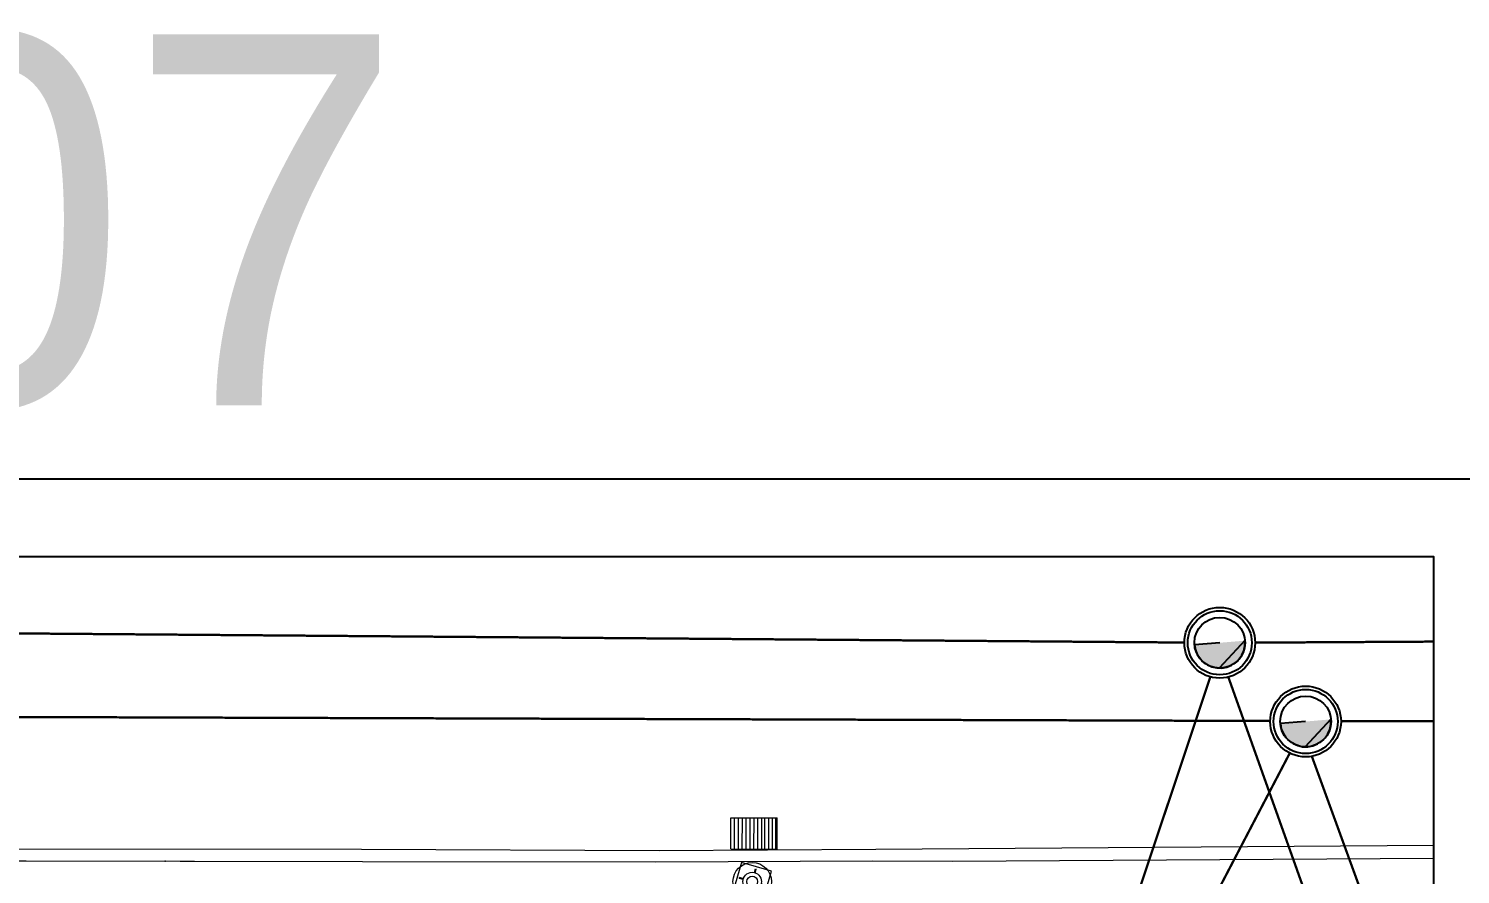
# Model space of a CAD drawing. Header units: millimetres. Extents: x 441061 to 442903, y 4515148 to 4515613.
# Drawn here: x 442499.26 to 442517.71, y 4515550.42 to 4515561.32 of the extents above; entities that cross this region are included whole.
import ezdxf

# ---------------------------------------------------------------- set-up
doc = ezdxf.new("R2010")
doc.units = ezdxf.units.MM
doc.linetypes.add('CONTINUA', pattern=[0])
doc.linetypes.add('CYPE_RAYAPUNTO', pattern=[0.4125, 0.2025, -0.105, 0, -0.105])
doc.layers.add('01_alzado', color=5, linetype='CONTINUA')
doc.layers.add('01_texto cartela', color=5, linetype='Continuous')
doc.layers.add('01_cartela', color=6, linetype='Continuous', plot=False)
doc.layers.add('01_muebles_B', color=254, linetype='Continuous', lineweight=5)
doc.layers.add('INGIN SANEAMIENTO ENTERRADO FECALES', color=10, linetype='Continuous', lineweight=25)
doc.styles.add('Century Gothic_6', font='', dxfattribs={"height": 11})
doc.styles.get('Century Gothic_6').set_extended_font_data('Century Gothic')

# ---------------------------------------------------------------- blocks, each defined once
blk = doc.blocks.new('SUM')
for points in [[(-0.3, 0.2), (0.3, 0.2)], [(-0.3, -0.2), (-0.3, 0.2)], [(-0.25, -0.2), (-0.25, 0.2)], [(-0.2, -0.2), (-0.2, 0.2)], [(-0.15, -0.2), (-0.15, 0.2)], [(-0.1, -0.2), (-0.1, 0.2)], [(-0.05, -0.2), (-0.05, 0.2)], [(0, -0.2), (0, 0.2)], [(0.05, -0.2), (0.05, 0.2)], [(0.1, -0.2), (0.1, 0.2)], [(0.14, -0.2), (0.14, 0.2)], [(0.19, -0.2), (0.19, 0.2)], [(0.24, -0.2), (0.24, 0.2)], [(0.28, -0.2), (0.28, 0.2)], [(0.3, -0.2), (0.3, 0.2)], [(-0.3, -0.2), (0.3, -0.2)]]:
    blk.add_lwpolyline(points)
blk = doc.blocks.new('f2')
for p, q in [((-0.17, -0.005), (-0.17, 0.005)), ((-0.12, 0.005), (-0.17, 0.005)), ((-0.005, 0.17), (0.005, 0.17)), ((-0.005, 0.12), (-0.005, 0.17)), ((0.005, 0.12), (0.005, 0.17)), ((0.12, 0.005), (0.17, 0.005)), ((0.17, -0.005), (0.17, 0.005)), ((-0.12, -0.005), (-0.17, -0.005)), ((-0.005, -0.17), (-0.005, -0.12)), ((-0.005, -0.17), (0.005, -0.17)), ((0.005, -0.17), (0.005, -0.12)), ((0.12, -0.005), (0.17, -0.005))]:
    blk.add_line(p, q)
blk.add_lwpolyline([(0.2, 0.2), (-0.2, 0.2), (-0.2, -0.2), (0.2, -0.2)], close=True)
for radius in [0.248, 0.12, 0.07]:
    blk.add_circle((0, 0), radius)

msp = doc.modelspace()

# ---------------------------------------------------------------- hatches: boundary and pattern name
at = {"layer": 'INGIN SANEAMIENTO ENTERRADO FECALES'}
h = msp.add_hatch(color=170, dxfattribs=at)
edge = h.paths.add_edge_path()
edge.add_line((442514.609, 4515553.406), (442514.283, 4515553.378))
edge.add_arc((442514.609, 4515553.406), 0.327, 544.7732, 724.7732)
edge.add_line((442514.935, 4515553.433), (442514.609, 4515553.406))
h = msp.add_hatch(color=256, dxfattribs=at)
edge = h.paths.add_edge_path()
edge.add_line((442515.716, 4515552.391), (442515.39, 4515552.364))
edge.add_arc((442515.716, 4515552.391), 0.327, 544.7732, 724.7732)
edge.add_line((442516.042, 4515552.418), (442515.716, 4515552.391))

# ---------------------------------------------------------------- linework, layer by layer
at = {"layer": '01_alzado', "elevation": 0}
msp.add_lwpolyline([(442480.596, 4515554.517), (442517.363, 4515554.517), (442517.363, 4515523.829), (442480.596, 4515523.829)], close=True, dxfattribs=at)
at = {"layer": '01_cartela', "color": 3, "elevation": 0}
msp.add_lwpolyline([(442479.596, 4515555.517), (442479.596, 4515512.447), (442540.872, 4515512.447), (442540.872, 4515555.517)], close=True, dxfattribs=at)
at = {"layer": '01_muebles_B'}
for p, q in [((442510.178, 4515550.746, 0), (442517.363, 4515550.797, 0)), ((442492.73, 4515550.749, 0), (442503.549, 4515550.747, 0)), ((442503.549, 4515550.747, 0), (442507.383, 4515550.729, 0)), ((442507.383, 4515550.729, 0), (442510.178, 4515550.746, 0)), ((442517.363, 4515550.627, 0), (442511.17, 4515550.588, 0)), ((442503.562, 4515550.583, 0), (442492.726, 4515550.602, 0)), ((442507.341, 4515550.577, 0), (442503.562, 4515550.583, 0)), ((442510.135, 4515550.593, 0), (442507.341, 4515550.577, 0)), ((442511.17, 4515550.588, 0), (442510.135, 4515550.593, 0))]:
    msp.add_line(p, q, dxfattribs=at)
at = {"layer": '01_muebles_B', "elevation": 0}
for points in [[(442480.596, 4515550.702), (442483.385, 4515550.701), (442488.474, 4515550.754), (442492.73, 4515550.749), (442503.549, 4515550.747), (442507.383, 4515550.729), (442510.178, 4515550.746), (442517.363, 4515550.797)], [(442517.363, 4515550.627), (442511.17, 4515550.588), (442510.135, 4515550.593), (442507.341, 4515550.577), (442503.562, 4515550.583), (442492.726, 4515550.602), (442488.482, 4515550.576), (442487.484, 4515550.587), (442483.404, 4515550.594), (442482.35, 4515550.59), (442480.596, 4515550.584)]]:
    msp.add_lwpolyline(points, dxfattribs=at)
at = {"layer": '01_muebles_B'}
msp.add_point((442501.019, 4515550.589, 0), dxfattribs=at)
at = {"layer": 'INGIN SANEAMIENTO ENTERRADO FECALES', "color": 170}
for p, q in [((442514.609, 4515553.406, 0), (442514.283, 4515553.378, 0)), ((442514.935, 4515553.438, 0), (442514.603, 4515553.078, 0))]:
    msp.add_line(p, q, dxfattribs=at)
at = {"layer": 'INGIN SANEAMIENTO ENTERRADO FECALES'}
for p, q in [((442515.716, 4515552.391, 0), (442515.39, 4515552.364, 0)), ((442516.042, 4515552.423, 0), (442515.71, 4515552.064, 0))]:
    msp.add_line(p, q, dxfattribs=at)
at = {"layer": 'INGIN SANEAMIENTO ENTERRADO FECALES', "color": 170, "linetype": 'CYPE_RAYAPUNTO', "const_width": 0.03, "elevation": 839.826}
for points in [[(442482.98, 4515553.653), (442514.153, 4515553.409)], [(442515.066, 4515553.408), (442517.363, 4515553.421)]]:
    msp.add_lwpolyline(points, dxfattribs=at)
at = {"layer": 'INGIN SANEAMIENTO ENTERRADO FECALES', "color": 170, "linetype": 'CONTINUA', "ltscale": 10, "const_width": 0.03, "elevation": 0}
for points in [[(442514.488, 4515552.966), (442513.066, 4515548.709)], [(442514.72, 4515552.963), (442516.227, 4515548.731)]]:
    msp.add_lwpolyline(points, dxfattribs=at)
at = {"layer": 'INGIN SANEAMIENTO ENTERRADO FECALES', "linetype": 'CYPE_RAYAPUNTO', "const_width": 0.03, "elevation": 0}
for points in [[(442515.26, 4515552.398), (442483.616, 4515552.498)], [(442517.363, 4515552.396), (442516.172, 4515552.396)]]:
    msp.add_lwpolyline(points, dxfattribs=at)
at = {"layer": 'INGIN SANEAMIENTO ENTERRADO FECALES', "linetype": 'CONTINUA', "ltscale": 10, "const_width": 0.03, "elevation": 0}
for points in [[(442513.803, 4515548.713), (442515.511, 4515551.983)], [(442515.796, 4515551.942), (442516.964, 4515548.735)]]:
    msp.add_lwpolyline(points, dxfattribs=at)
at = {"layer": 'INGIN SANEAMIENTO ENTERRADO FECALES', "color": 170}
for radius in [0.456, 0.413, 0.327]:
    msp.add_circle((442514.609, 4515553.406, 0), radius, dxfattribs=at)
at = {"layer": 'INGIN SANEAMIENTO ENTERRADO FECALES'}
for radius in [0.456, 0.413, 0.327]:
    msp.add_circle((442515.716, 4515552.391, 0), radius, dxfattribs=at)
at = {"layer": 'INGIN SANEAMIENTO ENTERRADO FECALES', "color": 170}
msp.add_arc((442514.609, 4515553.406, 0), 0.327, 184.7732, 4.7732, dxfattribs=at)
at = {"layer": 'INGIN SANEAMIENTO ENTERRADO FECALES'}
msp.add_arc((442515.716, 4515552.391, 0), 0.327, 184.7732, 4.7732, dxfattribs=at)

# ---------------------------------------------------------------- block references
at = {"layer": '01_muebles_B'}
for name, p, rotation in [('SUM', (442508.607, 4515550.948, 0), 359.8745758613996), ('f2', (442508.584, 4515550.327, 838.632), 343.897865849648)]:
    msp.add_blockref(name, p, dxfattribs=dict(at, rotation=rotation))

# ---------------------------------------------------------------- texts
at = {"layer": '01_texto cartela', "insert": (442504.095, 4515561.251, 0), "char_height": 4.7857, "attachment_point": 3, "style": 'Century Gothic_6'}
msp.add_mtext('P06-P07', dxfattribs=at)

doc.saveas('drawing.dxf')
